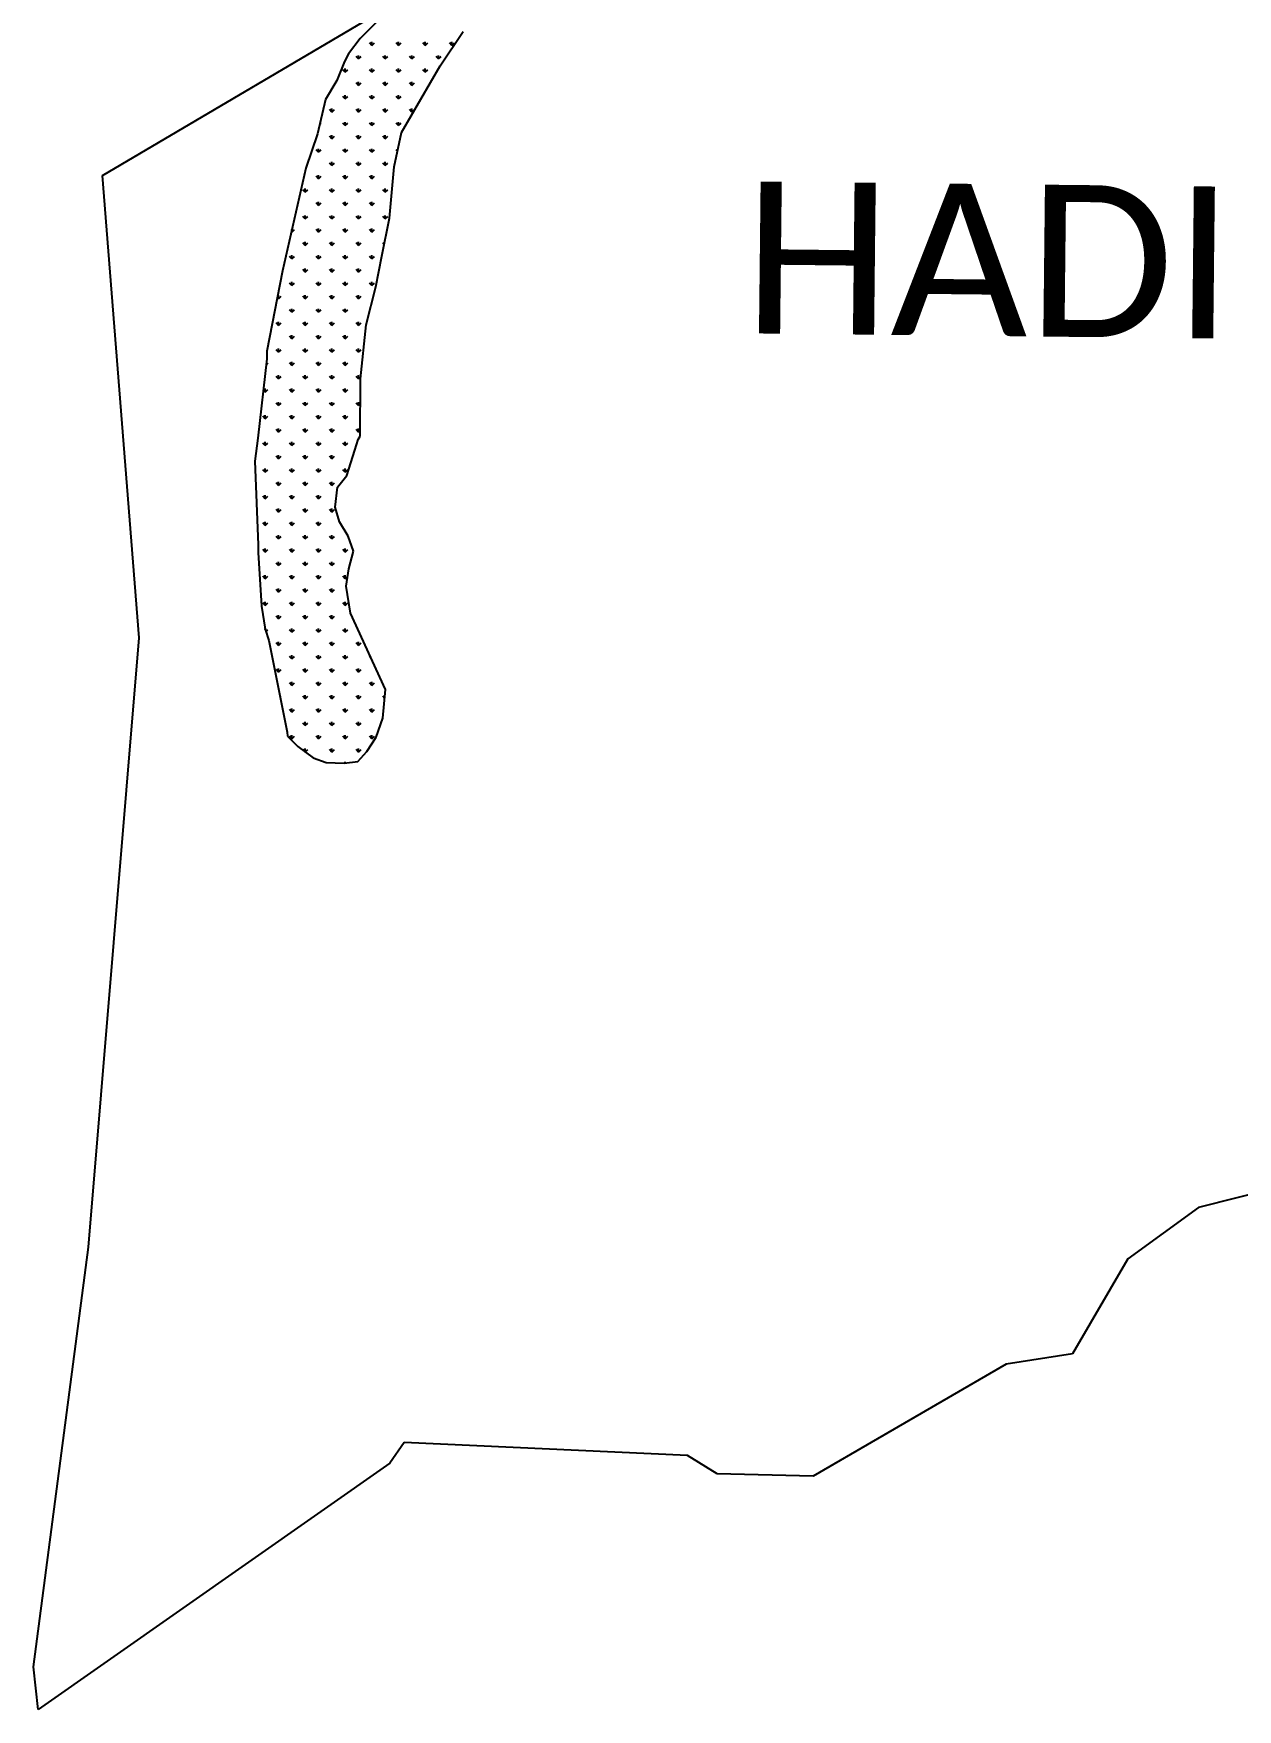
# Model space of a CAD drawing. Header units: metres. Extents: x 335517 to 338331, y 1782039 to 1785453.
# Drawn here: x 335517 to 336794, y 1782039 to 1783817 of the extents above; entities that cross this region are included whole.
import ezdxf

# ---------------------------------------------------------------- set-up
doc = ezdxf.new("R2010")
doc.units = ezdxf.units.M
doc.layers.add('MANGROOVES', color=112, linetype='Continuous')
doc.layers.add('VILLAGE NAME', color=250, linetype='Continuous')
doc.styles.add('MtXpl_Calibri', font='calibri.ttf')

msp = doc.modelspace()

# ---------------------------------------------------------------- linework, layer by layer
at = {"color": 3}
for p, q in [((335590.1, 1783666.4), (335981.9, 1783897.3)), ((335628.8, 1783176), (335590.1, 1783666.4)), ((335575.1, 1782529.5), (335628.8, 1783176)), ((336876.5, 1782602.9), (336752.4, 1782571.5)), ((336752.4, 1782571.5), (336677.4, 1782517.1)), ((335516.8, 1782084.3), (335575.1, 1782529.5)), ((336677.4, 1782517.1), (336618.8, 1782416.4)), ((336548.5, 1782405.3), (336343.7, 1782286.6)), ((336618.8, 1782416.4), (336548.5, 1782405.3)), ((335909.8, 1782322.3), (335894.9, 1782300.3)), ((336210.3, 1782308.7), (335909.8, 1782322.3)), ((335894.9, 1782300.3), (335521.6, 1782039.1)), ((336242.1, 1782289.2), (336210.3, 1782308.7)), ((336343.7, 1782286.6), (336242.1, 1782289.2)), ((335521.6, 1782039.1), (335516.8, 1782084.3))]:
    msp.add_line(p, q, dxfattribs=at)
at = {"layer": 'MANGROOVES'}
for p, q in [((335883.5, 1783831.6), (335863.2, 1783811.5)), ((335863.2, 1783811.5), (335850.9, 1783795.3)), ((335948, 1783782.6), (335972.5, 1783818.9)), ((335846.8, 1783787.3), (335838.6, 1783767.1)), ((335850.9, 1783795.3), (335846.8, 1783787.3)), ((335907.1, 1783712), (335948, 1783782.6)), ((335838.6, 1783767.1), (335826.4, 1783746.9)), ((335826.4, 1783746.9), (335818.1, 1783710.5)), ((335818.1, 1783710.5), (335805.7, 1783674.1)), ((335899.3, 1783675.3), (335907.1, 1783712)), ((335805.7, 1783674.1), (335780.8, 1783565)), ((335894.5, 1783621), (335899.3, 1783675.3)), ((335886.2, 1783580.6), (335894.5, 1783621)), ((335879.9, 1783548.2), (335886.2, 1783580.6)), ((335780.8, 1783565), (335764.2, 1783480)), ((335869.6, 1783507.8), (335879.9, 1783548.2)), ((335863.6, 1783450.4), (335869.6, 1783507.8)), ((335764.1, 1783471.9), (335754.7, 1783387.7)), ((335764.2, 1783480), (335764.1, 1783471.9)), ((335863.3, 1783389.6), (335863.6, 1783450.4)), ((335754.7, 1783387.7), (335751.7, 1783363.4)), ((335754.7, 1783387.7), (335754.6, 1783386.7)), ((335857.7, 1783374.8), (335861.3, 1783386.1)), ((335861.3, 1783386.1), (335863.3, 1783389.6)), ((335751.7, 1783363.4), (335755, 1783274.4)), ((335849.1, 1783348.1), (335857.7, 1783374.8)), ((335839.4, 1783335.7), (335849.1, 1783348.1)), ((335836.6, 1783314.4), (335839.4, 1783335.7)), ((335841.5, 1783299), (335836.6, 1783314.4)), ((335850.6, 1783283.6), (335841.5, 1783299)), ((335755, 1783274.4), (335755, 1783266.3)), ((335856.3, 1783267.7), (335850.6, 1783283.6)), ((335755, 1783266.3), (335758.6, 1783209.6)), ((335851.4, 1783249.2), (335856.3, 1783267.7)), ((335848.4, 1783230.5), (335851.4, 1783249.2)), ((335852.9, 1783201.9), (335848.4, 1783230.5)), ((335758.6, 1783209.6), (335762.4, 1783185.2)), ((335890, 1783120.9), (335852.9, 1783201.9)), ((335762.4, 1783185.2), (335766.3, 1783173.1)), ((335766.3, 1783173.1), (335785.8, 1783075.7)), ((335887.2, 1783090.7), (335890, 1783120.9)), ((335785.8, 1783075.7), (335786.2, 1783071.4)), ((335880.4, 1783070.4), (335887.2, 1783090.7)), ((335786.2, 1783071.4), (335797, 1783060.5)), ((335797, 1783060.5), (335813.3, 1783048.5)), ((335870.5, 1783055.4), (335880.4, 1783070.4)), ((335813.3, 1783048.5), (335827.3, 1783043.6)), ((335827.3, 1783043.6), (335846.2, 1783042.9)), ((335846.2, 1783042.9), (335860.9, 1783044.7)), ((335860.9, 1783044.7), (335870.5, 1783055.4))]:
    msp.add_line(p, q, dxfattribs=at)
at = {"layer": 'MANGROOVES', "linetype": 'Continuous'}
for p, q in [((335875.7, 1783804.1), (335873.1, 1783806.8)), ((335875.7, 1783804.1), (335875.7, 1783807.9)), ((335875.7, 1783804.1), (335878.4, 1783806.8)), ((335904, 1783804.1), (335901.4, 1783806.8)), ((335904, 1783804.1), (335904, 1783807.9)), ((335904, 1783804.1), (335906.7, 1783806.8)), ((335932.3, 1783804.1), (335929.6, 1783806.8)), ((335932.3, 1783804.1), (335932.3, 1783807.9)), ((335932.3, 1783804.1), (335934.9, 1783806.8)), ((335960.6, 1783804.1), (335957.9, 1783806.8)), ((335960.6, 1783804.1), (335960.6, 1783807.9)), ((335960.6, 1783804.1), (335963.2, 1783806.8)), ((335861.6, 1783790), (335858.9, 1783792.6)), ((335861.6, 1783790), (335861.6, 1783793.7)), ((335861.6, 1783790), (335864.2, 1783792.6)), ((335889.9, 1783790), (335887.2, 1783792.6)), ((335889.9, 1783790), (335889.9, 1783793.7)), ((335889.9, 1783790), (335892.5, 1783792.6)), ((335918.1, 1783790), (335915.5, 1783792.6)), ((335918.1, 1783790), (335918.1, 1783793.7)), ((335918.1, 1783790), (335920.8, 1783792.6)), ((335946.4, 1783790), (335943.8, 1783792.6)), ((335946.4, 1783790), (335946.4, 1783793.7)), ((335946.4, 1783790), (335949.1, 1783792.6)), ((335847.4, 1783775.9), (335844.8, 1783778.5)), ((335847.4, 1783775.9), (335847.4, 1783779.6)), ((335847.4, 1783775.9), (335850.1, 1783778.5)), ((335875.7, 1783775.9), (335873.1, 1783778.5)), ((335875.7, 1783775.9), (335875.7, 1783779.6)), ((335875.7, 1783775.9), (335878.4, 1783778.5)), ((335904, 1783775.9), (335901.4, 1783778.5)), ((335904, 1783775.9), (335904, 1783779.6)), ((335904, 1783775.9), (335906.7, 1783778.5)), ((335932.3, 1783775.9), (335929.6, 1783778.5)), ((335932.3, 1783775.9), (335932.3, 1783779.6)), ((335932.3, 1783775.9), (335934.9, 1783778.5)), ((335847.4, 1783747.6), (335844.8, 1783750.2)), ((335847.4, 1783747.6), (335847.4, 1783751.3)), ((335847.4, 1783747.6), (335850.1, 1783750.2)), ((335861.6, 1783761.7), (335858.9, 1783764.4)), ((335861.6, 1783761.7), (335861.6, 1783765.5)), ((335861.6, 1783761.7), (335864.2, 1783764.4)), ((335875.7, 1783747.6), (335873.1, 1783750.2)), ((335875.7, 1783747.6), (335875.7, 1783751.3)), ((335875.7, 1783747.6), (335878.4, 1783750.2)), ((335889.9, 1783761.7), (335887.2, 1783764.4)), ((335889.9, 1783761.7), (335889.9, 1783765.5)), ((335889.9, 1783761.7), (335892.5, 1783764.4)), ((335904, 1783747.6), (335901.4, 1783750.2)), ((335904, 1783747.6), (335904, 1783751.3)), ((335904, 1783747.6), (335906.7, 1783750.2)), ((335918.1, 1783761.7), (335915.5, 1783764.4)), ((335918.1, 1783761.7), (335918.1, 1783765.5)), ((335918.1, 1783761.7), (335920.8, 1783764.4)), ((335833.3, 1783733.4), (335830.6, 1783736.1)), ((335833.3, 1783733.4), (335833.3, 1783737.2)), ((335833.3, 1783733.4), (335835.9, 1783736.1)), ((335861.6, 1783733.4), (335858.9, 1783736.1)), ((335861.6, 1783733.4), (335861.6, 1783737.2)), ((335861.6, 1783733.4), (335864.2, 1783736.1)), ((335889.9, 1783733.4), (335887.2, 1783736.1)), ((335889.9, 1783733.4), (335889.9, 1783737.2)), ((335889.9, 1783733.4), (335892.5, 1783736.1)), ((335918.1, 1783733.4), (335915.5, 1783736.1)), ((335918.1, 1783733.4), (335918.1, 1783737.2)), ((335918.1, 1783733.4), (335920.8, 1783736.1)), ((335820.4, 1783720.5), (335821.8, 1783721.9)), ((335847.4, 1783719.3), (335844.8, 1783721.9)), ((335847.4, 1783719.3), (335847.4, 1783723)), ((335847.4, 1783719.3), (335850.1, 1783721.9)), ((335875.7, 1783719.3), (335873.1, 1783721.9)), ((335875.7, 1783719.3), (335875.7, 1783723)), ((335875.7, 1783719.3), (335878.4, 1783721.9)), ((335904, 1783719.3), (335901.4, 1783721.9)), ((335904, 1783719.3), (335904, 1783723)), ((335904, 1783719.3), (335906.7, 1783721.9)), ((335833.3, 1783705.1), (335830.6, 1783707.8)), ((335833.3, 1783705.1), (335833.3, 1783708.9)), ((335833.3, 1783705.1), (335835.9, 1783707.8)), ((335861.6, 1783705.1), (335858.9, 1783707.8)), ((335861.6, 1783705.1), (335861.6, 1783708.9)), ((335861.6, 1783705.1), (335864.2, 1783707.8)), ((335889.9, 1783705.1), (335887.2, 1783707.8)), ((335889.9, 1783705.1), (335889.9, 1783708.9)), ((335889.9, 1783705.1), (335892.5, 1783707.8)), ((335807.5, 1783679.4), (335807.7, 1783679.5)), ((335819.2, 1783691), (335816.5, 1783693.6)), ((335819.2, 1783691), (335819.2, 1783694.7)), ((335819.2, 1783691), (335821.8, 1783693.6)), ((335833.3, 1783676.9), (335830.6, 1783679.5)), ((335833.3, 1783676.9), (335833.3, 1783680.6)), ((335833.3, 1783676.9), (335835.9, 1783679.5)), ((335847.4, 1783691), (335844.8, 1783693.6)), ((335847.4, 1783691), (335847.4, 1783694.7)), ((335847.4, 1783691), (335850.1, 1783693.6)), ((335861.6, 1783676.9), (335858.9, 1783679.5)), ((335861.6, 1783676.9), (335861.6, 1783680.6)), ((335861.6, 1783676.9), (335864.2, 1783679.5)), ((335875.7, 1783691), (335873.1, 1783693.6)), ((335875.7, 1783691), (335875.7, 1783694.7)), ((335875.7, 1783691), (335878.4, 1783693.6)), ((335889.9, 1783676.9), (335887.2, 1783679.5)), ((335889.9, 1783676.9), (335889.9, 1783680.6)), ((335889.9, 1783676.9), (335892.5, 1783679.5)), ((335902.9, 1783692.1), (335901.4, 1783693.6)), ((335819.2, 1783662.7), (335816.5, 1783665.4)), ((335819.2, 1783662.7), (335819.2, 1783666.5)), ((335819.2, 1783662.7), (335821.8, 1783665.4)), ((335847.4, 1783662.7), (335844.8, 1783665.4)), ((335847.4, 1783662.7), (335847.4, 1783666.5)), ((335847.4, 1783662.7), (335850.1, 1783665.4)), ((335875.7, 1783662.7), (335873.1, 1783665.4)), ((335875.7, 1783662.7), (335875.7, 1783666.5)), ((335875.7, 1783662.7), (335878.4, 1783665.4)), ((335805, 1783648.6), (335802.4, 1783651.2)), ((335805, 1783648.6), (335805, 1783652.3)), ((335805, 1783648.6), (335807.7, 1783651.2)), ((335833.3, 1783648.6), (335830.6, 1783651.2)), ((335833.3, 1783648.6), (335833.3, 1783652.3)), ((335833.3, 1783648.6), (335835.9, 1783651.2)), ((335861.6, 1783648.6), (335858.9, 1783651.2)), ((335861.6, 1783648.6), (335861.6, 1783652.3)), ((335861.6, 1783648.6), (335864.2, 1783651.2)), ((335889.9, 1783648.6), (335887.2, 1783651.2)), ((335889.9, 1783648.6), (335889.9, 1783652.3)), ((335889.9, 1783648.6), (335892.5, 1783651.2)), ((335819.2, 1783634.4), (335816.5, 1783637.1)), ((335819.2, 1783634.4), (335819.2, 1783638.2)), ((335819.2, 1783634.4), (335821.8, 1783637.1)), ((335847.4, 1783634.4), (335844.8, 1783637.1)), ((335847.4, 1783634.4), (335847.4, 1783638.2)), ((335847.4, 1783634.4), (335850.1, 1783637.1)), ((335875.7, 1783634.4), (335873.1, 1783637.1)), ((335875.7, 1783634.4), (335875.7, 1783638.2)), ((335875.7, 1783634.4), (335878.4, 1783637.1)), ((335790.9, 1783606.1), (335790.9, 1783608.9)), ((335790.9, 1783606.1), (335793.5, 1783608.8)), ((335805, 1783620.3), (335802.4, 1783622.9)), ((335805, 1783620.3), (335805, 1783624)), ((335805, 1783620.3), (335807.7, 1783622.9)), ((335819.2, 1783606.1), (335816.5, 1783608.8)), ((335819.2, 1783606.1), (335819.2, 1783609.9)), ((335819.2, 1783606.1), (335821.8, 1783608.8)), ((335833.3, 1783620.3), (335830.6, 1783622.9)), ((335833.3, 1783620.3), (335833.3, 1783624)), ((335833.3, 1783620.3), (335835.9, 1783622.9)), ((335847.4, 1783606.1), (335844.8, 1783608.8)), ((335847.4, 1783606.1), (335847.4, 1783609.9)), ((335847.4, 1783606.1), (335850.1, 1783608.8)), ((335861.6, 1783620.3), (335858.9, 1783622.9)), ((335861.6, 1783620.3), (335861.6, 1783624)), ((335861.6, 1783620.3), (335864.2, 1783622.9)), ((335875.7, 1783606.1), (335873.1, 1783608.8)), ((335875.7, 1783606.1), (335875.7, 1783609.9)), ((335875.7, 1783606.1), (335878.4, 1783608.8)), ((335889.9, 1783620.3), (335887.2, 1783622.9)), ((335889.9, 1783620.3), (335889.9, 1783624)), ((335889.9, 1783620.3), (335892.5, 1783622.9)), ((335790.9, 1783606.1), (335790.4, 1783606.7)), ((335805, 1783592), (335802.4, 1783594.7)), ((335805, 1783592), (335805, 1783595.8)), ((335805, 1783592), (335807.7, 1783594.7)), ((335833.3, 1783592), (335830.6, 1783594.7)), ((335833.3, 1783592), (335833.3, 1783595.8)), ((335833.3, 1783592), (335835.9, 1783594.7)), ((335861.6, 1783592), (335858.9, 1783594.7)), ((335861.6, 1783592), (335861.6, 1783595.8)), ((335861.6, 1783592), (335864.2, 1783594.7)), ((335888.8, 1783593.1), (335887.2, 1783594.7)), ((335790.9, 1783577.9), (335788.2, 1783580.5)), ((335790.9, 1783577.9), (335790.9, 1783581.6)), ((335790.9, 1783577.9), (335793.5, 1783580.5)), ((335819.2, 1783577.9), (335816.5, 1783580.5)), ((335819.2, 1783577.9), (335819.2, 1783581.6)), ((335819.2, 1783577.9), (335821.8, 1783580.5)), ((335847.4, 1783577.9), (335844.8, 1783580.5)), ((335847.4, 1783577.9), (335847.4, 1783581.6)), ((335847.4, 1783577.9), (335850.1, 1783580.5)), ((335875.7, 1783577.9), (335873.1, 1783580.5)), ((335875.7, 1783577.9), (335875.7, 1783581.6)), ((335875.7, 1783577.9), (335878.4, 1783580.5)), ((335805, 1783563.7), (335802.4, 1783566.4)), ((335805, 1783563.7), (335805, 1783567.5)), ((335805, 1783563.7), (335807.7, 1783566.4)), ((335833.3, 1783563.7), (335830.6, 1783566.4)), ((335833.3, 1783563.7), (335833.3, 1783567.5)), ((335833.3, 1783563.7), (335835.9, 1783566.4)), ((335861.6, 1783563.7), (335858.9, 1783566.4)), ((335861.6, 1783563.7), (335861.6, 1783567.5)), ((335861.6, 1783563.7), (335864.2, 1783566.4)), ((335776.7, 1783535.4), (335775.3, 1783536.8)), ((335776.7, 1783535.4), (335776.7, 1783539.2)), ((335776.7, 1783535.4), (335779.4, 1783538.1)), ((335790.9, 1783549.6), (335788.2, 1783552.2)), ((335790.9, 1783549.6), (335790.9, 1783553.3)), ((335790.9, 1783549.6), (335793.5, 1783552.2)), ((335805, 1783535.4), (335802.4, 1783538.1)), ((335805, 1783535.4), (335805, 1783539.2)), ((335805, 1783535.4), (335807.7, 1783538.1)), ((335819.2, 1783549.6), (335816.5, 1783552.2)), ((335819.2, 1783549.6), (335819.2, 1783553.3)), ((335819.2, 1783549.6), (335821.8, 1783552.2)), ((335833.3, 1783535.4), (335830.6, 1783538.1)), ((335833.3, 1783535.4), (335833.3, 1783539.2)), ((335833.3, 1783535.4), (335835.9, 1783538.1)), ((335847.4, 1783549.6), (335844.8, 1783552.2)), ((335847.4, 1783549.6), (335847.4, 1783553.3)), ((335847.4, 1783549.6), (335850.1, 1783552.2)), ((335861.6, 1783535.4), (335858.9, 1783538.1)), ((335861.6, 1783535.4), (335861.6, 1783539.2)), ((335861.6, 1783535.4), (335864.2, 1783538.1)), ((335875.7, 1783549.6), (335873.1, 1783552.2)), ((335875.7, 1783549.6), (335875.7, 1783553.3)), ((335875.7, 1783549.6), (335878.4, 1783552.2)), ((335790.9, 1783521.3), (335788.2, 1783523.9)), ((335790.9, 1783521.3), (335790.9, 1783525)), ((335790.9, 1783521.3), (335793.5, 1783523.9)), ((335819.2, 1783521.3), (335816.5, 1783523.9)), ((335819.2, 1783521.3), (335819.2, 1783525)), ((335819.2, 1783521.3), (335821.8, 1783523.9)), ((335847.4, 1783521.3), (335844.8, 1783523.9)), ((335847.4, 1783521.3), (335847.4, 1783525)), ((335847.4, 1783521.3), (335850.1, 1783523.9)), ((335873.6, 1783523.4), (335873.1, 1783523.9)), ((335776.7, 1783507.1), (335774.1, 1783509.8)), ((335776.7, 1783507.2), (335776.7, 1783510.9)), ((335776.7, 1783507.1), (335779.4, 1783509.8)), ((335805, 1783507.1), (335802.4, 1783509.8)), ((335805, 1783507.2), (335805, 1783510.9)), ((335805, 1783507.1), (335807.7, 1783509.8)), ((335833.3, 1783507.1), (335830.6, 1783509.8)), ((335833.3, 1783507.2), (335833.3, 1783510.9)), ((335833.3, 1783507.1), (335835.9, 1783509.8)), ((335861.6, 1783507.1), (335858.9, 1783509.8)), ((335861.6, 1783507.2), (335861.6, 1783510.9)), ((335861.6, 1783507.1), (335864.2, 1783509.8)), ((335790.9, 1783493), (335788.2, 1783495.7)), ((335790.9, 1783493), (335790.9, 1783496.8)), ((335790.9, 1783493), (335793.5, 1783495.7)), ((335819.2, 1783493), (335816.5, 1783495.7)), ((335819.2, 1783493), (335819.2, 1783496.8)), ((335819.2, 1783493), (335821.8, 1783495.7)), ((335847.4, 1783493), (335844.8, 1783495.7)), ((335847.4, 1783493), (335847.4, 1783496.8)), ((335847.4, 1783493), (335850.1, 1783495.7)), ((335763.4, 1783465.6), (335765.2, 1783467.4)), ((335776.7, 1783478.9), (335774.1, 1783481.5)), ((335776.7, 1783478.9), (335776.7, 1783482.6)), ((335776.7, 1783478.9), (335779.4, 1783481.5)), ((335790.9, 1783464.7), (335788.2, 1783467.4)), ((335790.9, 1783464.7), (335790.9, 1783468.5)), ((335790.9, 1783464.7), (335793.5, 1783467.4)), ((335805, 1783478.9), (335802.4, 1783481.5)), ((335805, 1783478.9), (335805, 1783482.6)), ((335805, 1783478.9), (335807.7, 1783481.5)), ((335819.2, 1783464.7), (335816.5, 1783467.4)), ((335819.2, 1783464.7), (335819.2, 1783468.5)), ((335819.2, 1783464.7), (335821.8, 1783467.4)), ((335833.3, 1783478.9), (335830.6, 1783481.5)), ((335833.3, 1783478.9), (335833.3, 1783482.6)), ((335833.3, 1783478.9), (335835.9, 1783481.5)), ((335847.4, 1783464.7), (335844.8, 1783467.4)), ((335847.4, 1783464.7), (335847.4, 1783468.5)), ((335847.4, 1783464.7), (335850.1, 1783467.4)), ((335861.6, 1783478.9), (335858.9, 1783481.5)), ((335861.6, 1783478.9), (335861.6, 1783482.6)), ((335861.6, 1783478.9), (335864.2, 1783481.5)), ((335776.7, 1783450.6), (335774.1, 1783453.2)), ((335776.7, 1783450.6), (335776.7, 1783454.3)), ((335776.7, 1783450.6), (335779.4, 1783453.2)), ((335805, 1783450.6), (335802.4, 1783453.2)), ((335805, 1783450.6), (335805, 1783454.3)), ((335805, 1783450.6), (335807.7, 1783453.2)), ((335833.3, 1783450.6), (335830.6, 1783453.2)), ((335833.3, 1783450.6), (335833.3, 1783454.3)), ((335833.3, 1783450.6), (335835.9, 1783453.2)), ((335861.6, 1783450.6), (335858.9, 1783453.2)), ((335861.6, 1783450.6), (335861.6, 1783454.3)), ((335861.6, 1783450.6), (335863.9, 1783452.9)), ((335762.6, 1783436.4), (335760.4, 1783438.6)), ((335762.6, 1783436.4), (335762.6, 1783440.2)), ((335762.6, 1783436.4), (335765.2, 1783439.1)), ((335790.9, 1783436.4), (335788.2, 1783439.1)), ((335790.9, 1783436.4), (335790.9, 1783440.2)), ((335790.9, 1783436.4), (335793.5, 1783439.1)), ((335819.2, 1783436.4), (335816.5, 1783439.1)), ((335819.2, 1783436.4), (335819.2, 1783440.2)), ((335819.2, 1783436.4), (335821.8, 1783439.1)), ((335847.4, 1783436.4), (335844.8, 1783439.1)), ((335847.4, 1783436.4), (335847.4, 1783440.2)), ((335847.4, 1783436.4), (335850.1, 1783439.1)), ((335776.7, 1783422.3), (335774.1, 1783424.9)), ((335776.7, 1783422.3), (335776.7, 1783426)), ((335776.7, 1783422.3), (335779.4, 1783424.9)), ((335805, 1783422.3), (335802.4, 1783424.9)), ((335805, 1783422.3), (335805, 1783426)), ((335805, 1783422.3), (335807.7, 1783424.9)), ((335833.3, 1783422.3), (335830.6, 1783424.9)), ((335833.3, 1783422.3), (335833.3, 1783426)), ((335833.3, 1783422.3), (335835.9, 1783424.9)), ((335861.6, 1783422.3), (335858.9, 1783424.9)), ((335861.6, 1783422.3), (335861.6, 1783426)), ((335861.6, 1783422.3), (335863.5, 1783424.2)), ((335762.6, 1783408.2), (335759.9, 1783410.8)), ((335762.6, 1783408.2), (335762.6, 1783411.9)), ((335762.6, 1783408.2), (335765.2, 1783410.8)), ((335776.7, 1783394), (335774.1, 1783396.7)), ((335776.7, 1783394), (335776.7, 1783397.8)), ((335776.7, 1783394), (335779.4, 1783396.7)), ((335790.9, 1783408.2), (335788.2, 1783410.8)), ((335790.9, 1783408.2), (335790.9, 1783411.9)), ((335790.9, 1783408.2), (335793.5, 1783410.8)), ((335805, 1783394), (335802.4, 1783396.7)), ((335805, 1783394), (335805, 1783397.8)), ((335805, 1783394), (335807.7, 1783396.7)), ((335819.2, 1783408.2), (335816.5, 1783410.8)), ((335819.2, 1783408.2), (335819.2, 1783411.9)), ((335819.2, 1783408.2), (335821.8, 1783410.8)), ((335833.3, 1783394), (335830.6, 1783396.7)), ((335833.3, 1783394), (335833.3, 1783397.8)), ((335833.3, 1783394), (335835.9, 1783396.7)), ((335847.4, 1783408.2), (335844.8, 1783410.8)), ((335847.4, 1783408.2), (335847.4, 1783411.9)), ((335847.4, 1783408.2), (335850.1, 1783410.8)), ((335861.6, 1783394), (335858.9, 1783396.7)), ((335861.6, 1783394), (335861.6, 1783397.8)), ((335861.6, 1783394), (335863.3, 1783395.7)), ((335762.6, 1783379.9), (335759.9, 1783382.5)), ((335762.6, 1783379.9), (335762.6, 1783383.6)), ((335762.6, 1783379.9), (335765.2, 1783382.5)), ((335790.9, 1783379.9), (335788.2, 1783382.5)), ((335790.9, 1783379.9), (335790.9, 1783383.6)), ((335790.9, 1783379.9), (335793.5, 1783382.5)), ((335819.2, 1783379.9), (335816.5, 1783382.5)), ((335819.2, 1783379.9), (335819.2, 1783383.6)), ((335819.2, 1783379.9), (335821.8, 1783382.5)), ((335847.4, 1783379.9), (335844.8, 1783382.5)), ((335847.4, 1783379.9), (335847.4, 1783383.6)), ((335847.4, 1783379.9), (335850.1, 1783382.5)), ((335776.7, 1783365.7), (335774.1, 1783368.4)), ((335776.7, 1783365.7), (335776.7, 1783369.5)), ((335776.7, 1783365.7), (335779.4, 1783368.4)), ((335805, 1783365.7), (335802.4, 1783368.4)), ((335805, 1783365.7), (335805, 1783369.5)), ((335805, 1783365.7), (335807.7, 1783368.4)), ((335833.3, 1783365.7), (335830.6, 1783368.4)), ((335833.3, 1783365.7), (335833.3, 1783369.5)), ((335833.3, 1783365.7), (335835.9, 1783368.4)), ((335762.6, 1783351.6), (335759.9, 1783354.2)), ((335762.6, 1783351.6), (335762.6, 1783355.3)), ((335762.6, 1783351.6), (335765.2, 1783354.2)), ((335776.7, 1783337.4), (335776.7, 1783341.2)), ((335790.9, 1783351.6), (335788.2, 1783354.2)), ((335790.9, 1783351.6), (335790.9, 1783355.3)), ((335790.9, 1783351.6), (335793.5, 1783354.2)), ((335805, 1783337.4), (335805, 1783341.2)), ((335819.2, 1783351.6), (335816.5, 1783354.2)), ((335819.2, 1783351.6), (335819.2, 1783355.3)), ((335819.2, 1783351.6), (335821.8, 1783354.2)), ((335833.3, 1783337.4), (335833.3, 1783341.2)), ((335847.4, 1783351.6), (335844.8, 1783354.2)), ((335847.4, 1783351.6), (335847.4, 1783355.3)), ((335847.4, 1783351.6), (335850.1, 1783354.2)), ((335762.6, 1783323.3), (335759.9, 1783326)), ((335762.6, 1783323.3), (335762.6, 1783327.1)), ((335762.6, 1783323.3), (335765.2, 1783326)), ((335776.7, 1783337.4), (335774.1, 1783340.1)), ((335776.7, 1783337.4), (335779.4, 1783340.1)), ((335790.9, 1783323.3), (335788.2, 1783326)), ((335790.9, 1783323.3), (335790.9, 1783327.1)), ((335790.9, 1783323.3), (335793.5, 1783326)), ((335805, 1783337.4), (335802.4, 1783340.1)), ((335805, 1783337.4), (335807.7, 1783340.1)), ((335819.2, 1783323.3), (335816.5, 1783326)), ((335819.2, 1783323.3), (335819.2, 1783327.1)), ((335819.2, 1783323.3), (335821.8, 1783326)), ((335833.3, 1783337.4), (335830.6, 1783340.1)), ((335833.3, 1783337.4), (335835.9, 1783340.1)), ((335776.7, 1783309.2), (335774.1, 1783311.8)), ((335776.7, 1783309.2), (335776.7, 1783312.9)), ((335776.7, 1783309.2), (335779.4, 1783311.8)), ((335805, 1783309.2), (335802.4, 1783311.8)), ((335805, 1783309.2), (335805, 1783312.9)), ((335805, 1783309.2), (335807.7, 1783311.8)), ((335833.3, 1783309.2), (335830.6, 1783311.8)), ((335833.3, 1783309.2), (335833.3, 1783312.9)), ((335833.3, 1783309.2), (335835.9, 1783311.8)), ((335762.6, 1783295), (335759.9, 1783297.7)), ((335762.6, 1783295), (335762.6, 1783298.8)), ((335762.6, 1783295), (335765.2, 1783297.7)), ((335790.9, 1783295), (335788.2, 1783297.7)), ((335790.9, 1783295), (335790.9, 1783298.8)), ((335790.9, 1783295), (335793.5, 1783297.7)), ((335819.2, 1783295), (335816.5, 1783297.7)), ((335819.2, 1783295), (335819.2, 1783298.8)), ((335819.2, 1783295), (335821.8, 1783297.7)), ((335762.6, 1783266.7), (335762.6, 1783270.5)), ((335776.7, 1783280.9), (335774.1, 1783283.5)), ((335776.7, 1783280.9), (335776.7, 1783284.6)), ((335776.7, 1783280.9), (335779.4, 1783283.5)), ((335790.9, 1783266.7), (335790.9, 1783270.5)), ((335805, 1783280.9), (335802.4, 1783283.5)), ((335805, 1783280.9), (335805, 1783284.6)), ((335805, 1783280.9), (335807.7, 1783283.5)), ((335819.2, 1783266.7), (335819.2, 1783270.5)), ((335833.3, 1783280.9), (335830.6, 1783283.5)), ((335833.3, 1783280.9), (335833.3, 1783284.6)), ((335833.3, 1783280.9), (335835.9, 1783283.5)), ((335847.4, 1783266.7), (335847.4, 1783270.5)), ((335762.6, 1783266.7), (335759.9, 1783269.4)), ((335762.6, 1783266.7), (335765.2, 1783269.4)), ((335776.7, 1783252.6), (335774.1, 1783255.2)), ((335776.7, 1783252.6), (335776.7, 1783256.3)), ((335776.7, 1783252.6), (335779.4, 1783255.2)), ((335790.9, 1783266.7), (335788.2, 1783269.4)), ((335790.9, 1783266.7), (335793.5, 1783269.4)), ((335805, 1783252.6), (335802.4, 1783255.2)), ((335805, 1783252.6), (335805, 1783256.3)), ((335805, 1783252.6), (335807.7, 1783255.2)), ((335819.2, 1783266.7), (335816.5, 1783269.4)), ((335819.2, 1783266.7), (335821.8, 1783269.4)), ((335833.3, 1783252.6), (335830.6, 1783255.2)), ((335833.3, 1783252.6), (335833.3, 1783256.3)), ((335833.3, 1783252.6), (335835.9, 1783255.2)), ((335847.4, 1783266.7), (335844.8, 1783269.4)), ((335847.4, 1783266.7), (335850.1, 1783269.4)), ((335762.6, 1783238.4), (335759.9, 1783241.1)), ((335762.6, 1783238.5), (335762.6, 1783242.2)), ((335762.6, 1783238.4), (335765.2, 1783241.1)), ((335790.9, 1783238.4), (335788.2, 1783241.1)), ((335790.9, 1783238.5), (335790.9, 1783242.2)), ((335790.9, 1783238.4), (335793.5, 1783241.1)), ((335819.2, 1783238.4), (335816.5, 1783241.1)), ((335819.2, 1783238.5), (335819.2, 1783242.2)), ((335819.2, 1783238.4), (335821.8, 1783241.1)), ((335847.4, 1783238.4), (335844.8, 1783241.1)), ((335847.4, 1783238.5), (335847.4, 1783242.2)), ((335847.4, 1783238.4), (335850.1, 1783241.1)), ((335776.7, 1783224.3), (335774.1, 1783227)), ((335776.7, 1783224.3), (335776.7, 1783228.1)), ((335776.7, 1783224.3), (335779.4, 1783227)), ((335805, 1783224.3), (335802.4, 1783227)), ((335805, 1783224.3), (335805, 1783228.1)), ((335805, 1783224.3), (335807.7, 1783227)), ((335833.3, 1783224.3), (335830.6, 1783227)), ((335833.3, 1783224.3), (335833.3, 1783228.1)), ((335833.3, 1783224.3), (335835.9, 1783227)), ((335762.6, 1783210.2), (335759.9, 1783212.8)), ((335762.6, 1783210.2), (335762.6, 1783213.9)), ((335762.6, 1783210.2), (335765.2, 1783212.8)), ((335776.7, 1783196), (335776.7, 1783199.8)), ((335790.9, 1783210.2), (335788.2, 1783212.8)), ((335790.9, 1783210.2), (335790.9, 1783213.9)), ((335790.9, 1783210.2), (335793.5, 1783212.8)), ((335805, 1783196), (335805, 1783199.8)), ((335819.2, 1783210.2), (335816.5, 1783212.8)), ((335819.2, 1783210.2), (335819.2, 1783213.9)), ((335819.2, 1783210.2), (335821.8, 1783212.8)), ((335833.3, 1783196), (335833.3, 1783199.8)), ((335847.4, 1783210.2), (335844.8, 1783212.8)), ((335847.4, 1783210.2), (335847.4, 1783213.9)), ((335847.4, 1783210.2), (335850.1, 1783212.8)), ((335762.6, 1783184.7), (335762.6, 1783185.6)), ((335763.3, 1783182.6), (335765.2, 1783184.5)), ((335776.7, 1783196), (335774.1, 1783198.7)), ((335776.7, 1783196), (335779.4, 1783198.7)), ((335790.9, 1783181.9), (335788.2, 1783184.5)), ((335790.9, 1783181.9), (335790.9, 1783185.6)), ((335790.9, 1783181.9), (335793.5, 1783184.5)), ((335805, 1783196), (335802.4, 1783198.7)), ((335805, 1783196), (335807.7, 1783198.7)), ((335819.2, 1783181.9), (335816.5, 1783184.5)), ((335819.2, 1783181.9), (335819.2, 1783185.6)), ((335819.2, 1783181.9), (335821.8, 1783184.5)), ((335833.3, 1783196), (335830.6, 1783198.7)), ((335833.3, 1783196), (335835.9, 1783198.7)), ((335847.4, 1783181.9), (335844.8, 1783184.5)), ((335847.4, 1783181.9), (335847.4, 1783185.6)), ((335847.4, 1783181.9), (335850.1, 1783184.5)), ((335776.7, 1783167.7), (335774.1, 1783170.4)), ((335776.7, 1783167.7), (335776.7, 1783171.5)), ((335776.7, 1783167.7), (335779.4, 1783170.4)), ((335805, 1783167.7), (335802.4, 1783170.4)), ((335805, 1783167.7), (335805, 1783171.5)), ((335805, 1783167.7), (335807.7, 1783170.4)), ((335833.3, 1783167.7), (335830.6, 1783170.4)), ((335833.3, 1783167.7), (335833.3, 1783171.5)), ((335833.3, 1783167.7), (335835.9, 1783170.4)), ((335861.6, 1783167.7), (335858.9, 1783170.4)), ((335861.6, 1783167.7), (335861.6, 1783171.5)), ((335861.6, 1783167.7), (335864.2, 1783170.4)), ((335790.9, 1783153.6), (335788.2, 1783156.2)), ((335790.9, 1783153.6), (335790.9, 1783157.3)), ((335790.9, 1783153.6), (335793.5, 1783156.2)), ((335819.2, 1783153.6), (335816.5, 1783156.2)), ((335819.2, 1783153.6), (335819.2, 1783157.3)), ((335819.2, 1783153.6), (335821.8, 1783156.2)), ((335847.4, 1783153.6), (335844.8, 1783156.2)), ((335847.4, 1783153.6), (335847.4, 1783157.3)), ((335847.4, 1783153.6), (335850.1, 1783156.2)), ((335874.4, 1783155), (335873.1, 1783156.2)), ((335776.7, 1783139.5), (335774.1, 1783142.1)), ((335776.7, 1783139.5), (335776.7, 1783143.2)), ((335776.7, 1783139.5), (335779.4, 1783142.1)), ((335790.9, 1783125.3), (335788.2, 1783128)), ((335790.9, 1783125.3), (335790.9, 1783129.1)), ((335790.9, 1783125.3), (335793.5, 1783128)), ((335805, 1783139.5), (335802.4, 1783142.1)), ((335805, 1783139.5), (335805, 1783143.2)), ((335805, 1783139.5), (335807.7, 1783142.1)), ((335819.2, 1783125.3), (335816.5, 1783128)), ((335819.2, 1783125.3), (335819.2, 1783129.1)), ((335819.2, 1783125.3), (335821.8, 1783128)), ((335833.3, 1783139.5), (335830.6, 1783142.1)), ((335833.3, 1783139.5), (335833.3, 1783143.2)), ((335833.3, 1783139.5), (335835.9, 1783142.1)), ((335847.4, 1783125.3), (335844.8, 1783128)), ((335847.4, 1783125.3), (335847.4, 1783129.1)), ((335847.4, 1783125.3), (335850.1, 1783128)), ((335861.6, 1783139.5), (335858.9, 1783142.1)), ((335861.6, 1783139.5), (335861.6, 1783143.2)), ((335861.6, 1783139.5), (335864.2, 1783142.1)), ((335875.7, 1783125.3), (335873.1, 1783128)), ((335875.7, 1783125.3), (335875.7, 1783129.1)), ((335875.7, 1783125.3), (335878.4, 1783128)), ((335778.4, 1783112.8), (335779.4, 1783113.8)), ((335805, 1783111.2), (335802.4, 1783113.8)), ((335805, 1783111.2), (335805, 1783114.9)), ((335805, 1783111.2), (335807.7, 1783113.8)), ((335833.3, 1783111.2), (335830.6, 1783113.8)), ((335833.3, 1783111.2), (335833.3, 1783114.9)), ((335833.3, 1783111.2), (335835.9, 1783113.8)), ((335861.6, 1783111.2), (335858.9, 1783113.8)), ((335861.6, 1783111.2), (335861.6, 1783114.9)), ((335861.6, 1783111.2), (335864.2, 1783113.8)), ((335889.1, 1783111.9), (335887.2, 1783113.8)), ((335790.9, 1783097), (335788.2, 1783099.7)), ((335790.9, 1783097), (335790.9, 1783100.8)), ((335790.9, 1783097), (335793.5, 1783099.7)), ((335819.2, 1783097), (335816.5, 1783099.7)), ((335819.2, 1783097), (335819.2, 1783100.8)), ((335819.2, 1783097), (335821.8, 1783099.7)), ((335847.4, 1783097), (335844.8, 1783099.7)), ((335847.4, 1783097), (335847.4, 1783100.8)), ((335847.4, 1783097), (335850.1, 1783099.7)), ((335875.7, 1783097), (335873.1, 1783099.7)), ((335875.7, 1783097), (335875.7, 1783100.8)), ((335875.7, 1783097), (335878.4, 1783099.7)), ((335805, 1783082.9), (335802.4, 1783085.5)), ((335805, 1783082.9), (335805, 1783086.6)), ((335805, 1783082.9), (335807.7, 1783085.5)), ((335833.3, 1783082.9), (335830.6, 1783085.5)), ((335833.3, 1783082.9), (335833.3, 1783086.6)), ((335833.3, 1783082.9), (335835.9, 1783085.5)), ((335861.6, 1783082.9), (335858.9, 1783085.5)), ((335861.6, 1783082.9), (335861.6, 1783086.6)), ((335861.6, 1783082.9), (335864.2, 1783085.5)), ((335790.9, 1783068.7), (335788.2, 1783071.4)), ((335790.9, 1783068.7), (335790.9, 1783072.5)), ((335790.9, 1783068.7), (335793.5, 1783071.4)), ((335804.9, 1783054.7), (335802.4, 1783057.3)), ((335805, 1783054.6), (335805, 1783058.4)), ((335805, 1783054.6), (335807.7, 1783057.3)), ((335819.2, 1783068.7), (335816.5, 1783071.4)), ((335819.2, 1783068.7), (335819.2, 1783072.5)), ((335819.2, 1783068.7), (335821.8, 1783071.4)), ((335833.3, 1783054.6), (335830.6, 1783057.3)), ((335833.3, 1783054.6), (335833.3, 1783058.4)), ((335833.3, 1783054.6), (335835.9, 1783057.3)), ((335847.4, 1783068.7), (335844.8, 1783071.4)), ((335847.4, 1783068.7), (335847.4, 1783072.5)), ((335847.4, 1783068.7), (335850.1, 1783071.4)), ((335861.6, 1783054.6), (335858.9, 1783057.3)), ((335861.6, 1783054.6), (335861.6, 1783058.4)), ((335861.6, 1783054.6), (335864.2, 1783057.3)), ((335875.7, 1783068.7), (335873.1, 1783071.4)), ((335875.7, 1783068.7), (335875.7, 1783072.5)), ((335875.7, 1783068.7), (335878.4, 1783071.4)), ((335845, 1783042.9), (335844.8, 1783043.1)), ((335847.4, 1783043), (335847.4, 1783044.2))]:
    msp.add_line(p, q, dxfattribs=at)

# ---------------------------------------------------------------- texts
at = {"layer": 'VILLAGE NAME', "style": 'MtXpl_Calibri'}
msp.add_text('HADI', height=161.11, rotation=359.3742, dxfattribs=at).set_placement((336269.1, 1783498.9))

doc.saveas('drawing.dxf')
